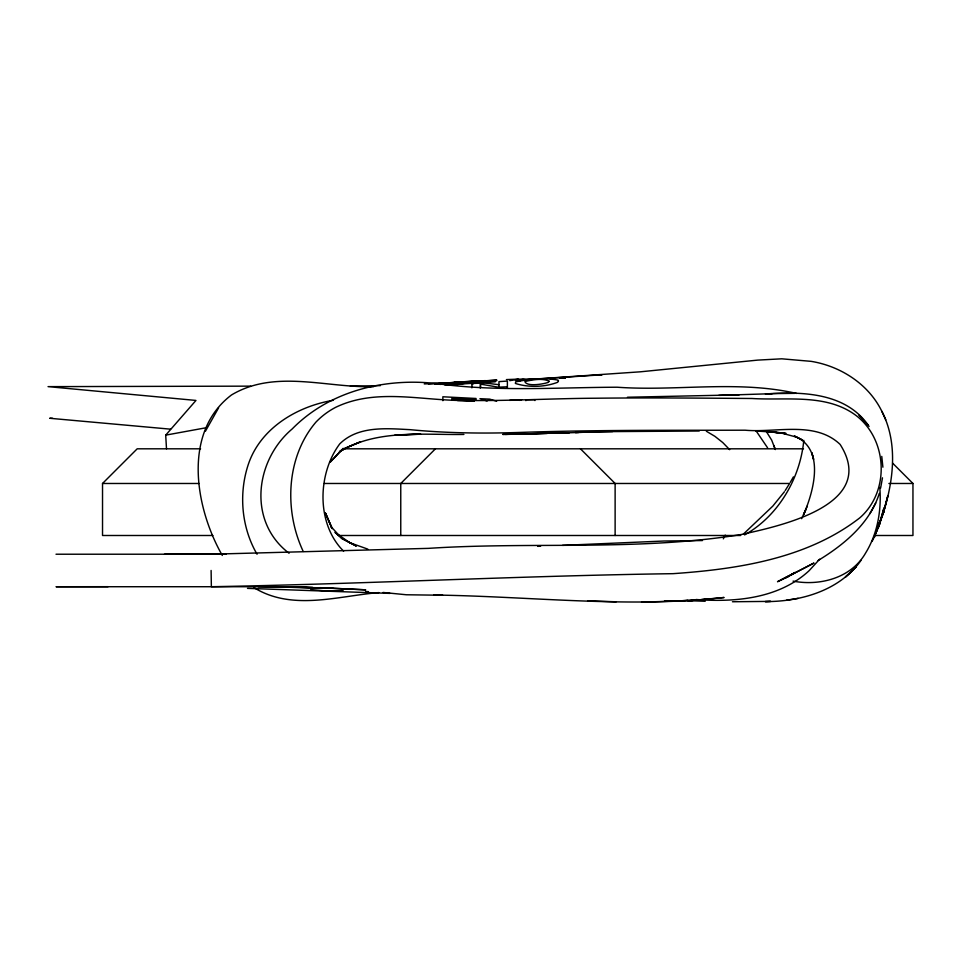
<?xml version="1.0" encoding="UTF-8"?>
<svg xmlns="http://www.w3.org/2000/svg" width="961" height="961" viewBox="0 0 961 961"><rect width="100%" height="100%" fill="white"/><g stroke="black" fill="none" stroke-linecap="round" stroke-linejoin="round"><path stroke-width="1.44" d="M882.486 477.821L880.6 488.152M879.783 523.204L879.219 525.295L883.988 507.888L878.51 527.108L872.144 541.415M878.51 527.108L883.784 511.576L887.82 495.888L882.859 514.243L876.684 529.943L883.784 511.576L882.859 514.243C893.442 481.245 898.367 443.273 881.838 411.308C868.552 384.064 840.599 366.153 811.132 361.348L781.761 358.813L757.712 360.111L640.35 371.811L515.396 380.4M876.132 532.454L880.216 520.838L874.342 537.499M879.327 493.365C869.885 523.409 844.142 544.659 818.159 560.467M807.36 505.991L803.54 514.784C813.691 491.215 825.643 448.751 794.411 436.114L802.375 439.934L794.411 436.114M801.642 518.676L805.811 509.57M723.321 538.833L725.231 535.145M869.873 513.679L875.771 502.987M205.486 431.129L218.591 407.848M790.254 482.386L793.414 476.872M785.173 490.566L789.618 483.479L324.398 483.479M784.428 491.744L772.812 506.111L743.37 534.112M819.625 559.206L809.102 570.714C778.878 598.667 735.237 602.451 696.04 599.508M860.972 560.419C839.578 590.715 800.681 601.682 765.22 601.61L770.638 601.382L732.45 601.754M166.505 448.811L165.7 435.141L195.972 400.437L48.05 386.634L250.689 386.142M343.197 448.319L330.26 462.061L341.84 449.892L339.377 451.862L346.032 447.838L360.747 441.712L343.221 449.063M853.08 569.693L850.449 572.48L856.335 566.51L845.356 577.117L851.782 571.314M212.874 535.493L102.527 535.493L102.527 483.479L137.195 448.811L200.585 448.811M435.429 448.811L400.761 483.479L400.761 535.493M794.891 572.42L791.359 574.762L793.402 573.477M344.867 448.535L340.17 451.346C377.397 429.171 422.516 435.057 463.911 434.444M744.583 534.917C778.362 516.069 800.201 478.314 803.804 440.354M786.062 577.573L789.449 575.879L777.509 581.717L793.233 573.513M784.596 578.33L813.967 563.05L780.981 580.024M509.69 400.353L521.583 399.74L519.12 400.389M509.823 380.664L518.219 379.151L535.637 379.247M333.431 400.269C296.937 406.311 259.999 428.354 248.082 465.112C238.592 494.278 241.559 527.673 257.055 554.245M165.7 435.141L206.11 427.753M687.848 600.084L681.025 600.853M786.494 600.217L798.11 598.367M378.814 592.601C337.575 596.048 292 611.256 253.8 587.531M641.516 602.187L692.328 600.481L724.089 597.49C627.569 608.409 530.544 596.3 433.819 595.027M708.269 599.147L687.86 600.721L692.328 600.481M498.963 384.712L484.921 382.995L471.875 383.499L471.875 387.848M597.562 375.102L602.054 374.79L519.661 380.16M447.129 384.893L472.007 383.343M343.137 590.498L324.41 590.835L310.787 589.561M677.012 601.105L664.483 601.081M472.716 383.163L495.191 381.817L495.191 381.145L472.716 382.454M444.715 384.856L453.304 384.376L453.304 383.643L439.934 384.388M448.739 384.917L462.013 384.172M475.947 381.109L454.253 382.25L485.437 380.628M434.588 383.932L456.235 382.394L428.366 383.895M520.754 380.58L516.838 380.796L522.904 379.259L529.043 380.148M447.61 384.905L462.109 384.148M424.257 383.944L441.748 383.091M445.796 382.898L459.37 382.238M869.08 426.468C846.473 392.436 801.967 391.367 765.437 393.986L772.404 393.674L718.78 395.379M464.812 381.985L478.494 381.385M507.372 386.79L498.291 387.187L480.284 384.076L480.284 388.088M562.485 545.367L663.943 541.019L702.467 540.55M506.411 379.583L518.219 379.151M537.692 546.341L540.611 546.232M527.637 433.94L502.759 434.408L569.308 432.702L505.426 434.432M559.891 433.087L578.654 432.462M597.346 431.873L575.303 432.486L612.637 431.537M739.177 394.839L627.473 397.241M489.666 381L496.633 380.832M380.376 385.625L350.357 386.154M522.207 434.048L547.181 433.459M773.137 393.614L794.903 393.349M699.236 431.021L595.063 431.717M210.843 554.221L428.486 548.359C532.73 541.536 638.284 551.326 741.652 534.448C781.978 525.595 878.366 504.573 840.13 444.426C815.024 420.522 776.272 432.979 745.099 430.204C670.586 430.384 596.048 429.867 521.559 432.378C484.392 433.651 447.153 433.267 410.119 429.663C386.466 428.462 358.225 425.663 339.786 443.838C317.382 473.689 316.181 524.057 343.618 551.17M442.757 595.255L406.347 594.763L383.067 592.457M559.975 378.129L565.416 378.081L559.482 378.166M108.064 586.69L56.014 586.727L287.735 586.727M52.543 418.275L49.72 418.275L170.565 429.171M343.221 448.811L803.468 448.811M102.527 483.479L199.059 483.479M888.913 483.479L912.95 483.479L912.95 535.493L874.99 535.493M338.128 535.493L740.679 535.493M56.014 554.221L225.739 554.221M164.487 554.221L225.871 554.221M258.185 586.703L322.86 587.832L365.697 589.826L319.737 587.651M373.673 386.694C326.56 387.98 274.834 369 231.505 394.959C182.013 432.39 195.263 508.153 222.315 555.47M457.484 400.557L474.338 401.025L451.862 399.668L451.862 398.383L476.043 399.488L476.043 398.479L442.865 396.773L442.865 400.689M247.506 588.372L389.986 593.393M299.099 586.979L312.637 587.387M689.301 600.709L705.194 601.262M587.591 600.793L616.169 601.802M755.839 431.008L779.143 432.486M365.733 591.435L368.519 591.688M783.251 432.967L785.978 433.279M769.809 431.753L785.329 433.555L766.602 431.381L782.446 433.327L796.501 437.111M793.065 581.129C820.009 586.258 851.386 578.029 865.669 552.923C877.645 533.487 881.621 509.919 879.795 487.383M496.621 401.242L489.738 399.139L479.947 398.683L487.143 401.049M796.597 393.445C737.892 379.919 676.844 391.439 617.202 387.223C557.44 387.427 497.486 391.8 438 383.763C385.817 377.349 329.839 390.598 292.204 428.942C254.845 460.535 247.506 521.715 289.069 553.248M367.799 549.115L349.792 542.713L334.993 532.358L341.888 538.508L356.123 546.004L341.888 538.508L331.245 526.868L331.725 527.577L325.202 512.681L332.146 528.646L325.647 513.402M706.335 431.225L714.912 436.342L722.732 442.528L729.687 449.688M892.553 463.094L912.95 483.479M580.456 448.811L615.124 483.479L615.124 535.493M858.978 415.392L868.107 424.978M756.031 430.792L767.599 447.838M766.193 431.321L771.683 440.138L775.323 449.568L773.797 445.411M303.22 551.434C284.06 510.771 286.018 457.112 315.977 422.071A75.919 75.426 35.8 0 1 335.713 407.308C376.652 387.571 422.852 401.085 466.181 400.473C509.378 401.049 552.539 398.443 595.724 398.226C647.81 397.65 699.896 398.106 751.982 398.491C786.891 400.701 826.604 393.193 856.431 415.777C887.712 440.042 889.958 491.636 859.783 517.859C807.228 558.641 737.76 569.188 672.976 573.669C519.048 575.855 365.276 583.928 211.36 586.715L211.108 570.462M885.766 419.777L881.838 411.308M881.766 456.391L882.895 467.214M550.473 378.262L550.473 379.199M534.905 400.557L534.905 399.692L525.895 399.74L525.895 400.665M507.372 388.208L507.372 381.061L498.963 381.625L498.963 387.223M480.656 382.886L480.656 387.343M472.716 384.592L472.716 381.781L496.897 380.124L463.719 381.961L463.719 383.691M558.449 380.928L557.68 382.274C544.647 387.223 528.67 387.703 515.384 383.439L515.673 381.877C529.355 378.97 544.358 377.565 558.077 380.1L558.449 380.928M549.103 381.205L548.455 382.286C543.301 384.244 526.556 386.935 524.85 381.517C532.418 379.883 542.28 377.877 549.103 381.205M397.446 434.961L394.911 435.105L420.666 434.192L397.446 434.961M291.159 587.039L270.461 586.847L332.89 588.276L291.159 587.039M813.571 459.214L811.889 452.931L813.571 459.214"/></g></svg>
